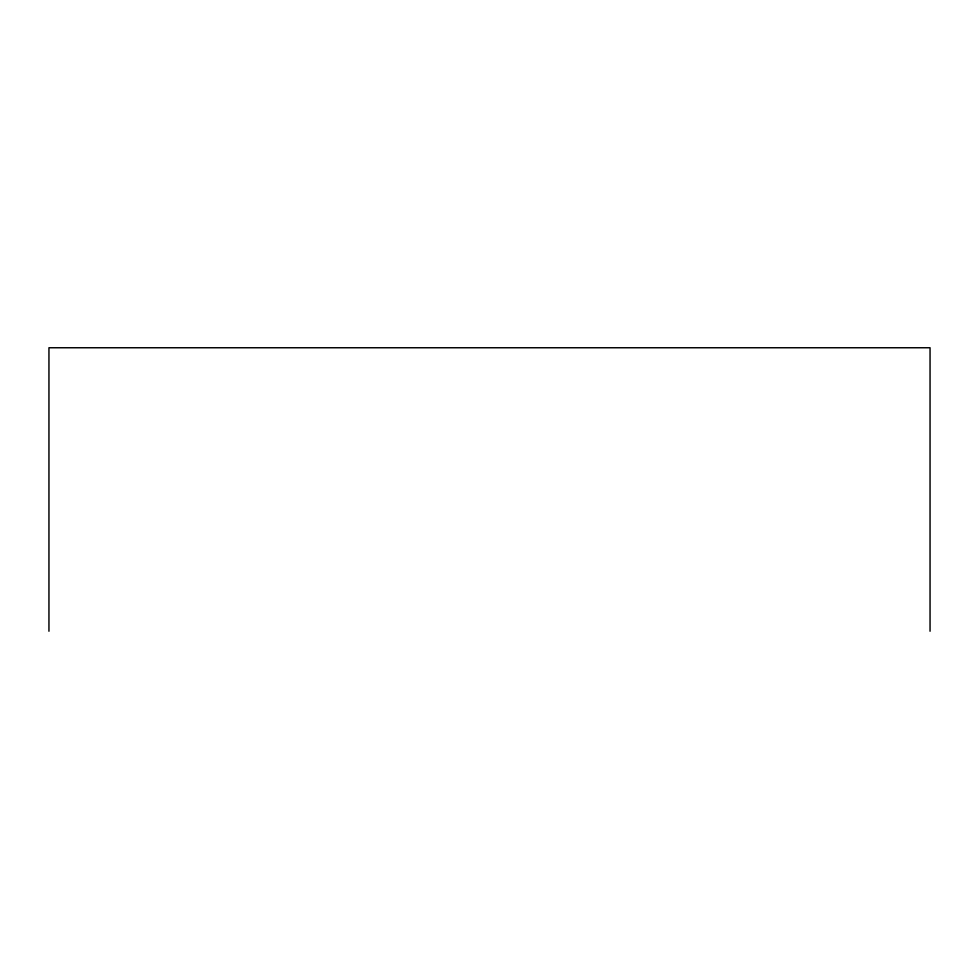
<?xml version="1.0" encoding="UTF-8"?>
<svg xmlns="http://www.w3.org/2000/svg" width="979" height="979" viewBox="0 0 979 979"><rect width="100%" height="100%" fill="white"/><g stroke="black" fill="none" stroke-linecap="round" stroke-linejoin="round"><path stroke-width="1.47" d="M930.05 631.247L930.05 347.753L48.95 347.753L48.95 631.247"/></g></svg>
